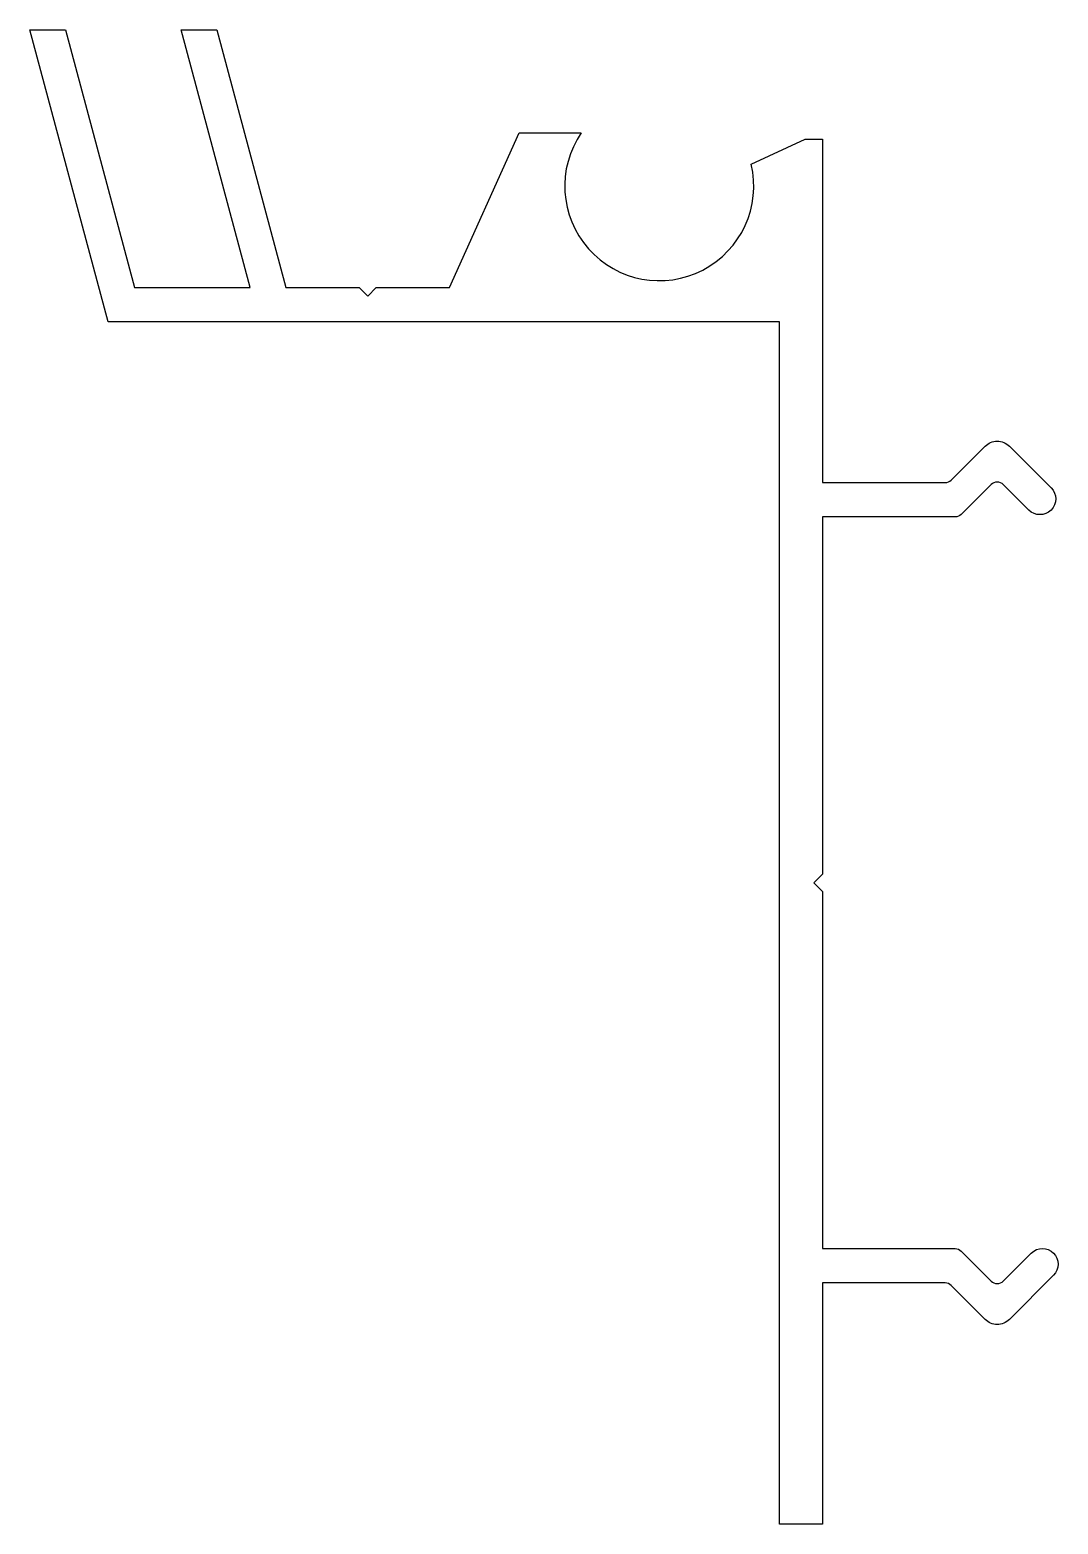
# Model space of a CAD drawing. Extents: x 218.3 to 278.1, y 185.5 to 272.5.
import ezdxf

# ---------------------------------------------------------------- set-up
doc = ezdxf.new("R2010")
doc.units = 0
doc.layers.add('ANA', color=220, linetype='CONTINUOUS')

msp = doc.modelspace()

# ---------------------------------------------------------------- linework, layer by layer
at = {"layer": 'ANA'}
msp.add_lwpolyline([(274.94, 199.615), (276.566, 201.241, -1), (277.86, 199.947), (275.293, 197.381, -0.414234), (273.879, 197.38), (273.172, 198.087), (271.905, 199.355, 0.198912), (271.551, 199.502), (264.416, 199.502), (264.416, 195.902), (264.416, 185.462), (261.916, 185.462), (261.916, 255.455), (260.916, 255.455), (222.85, 255.455), (218.295, 272.453), (220.366, 272.453), (224.384, 257.455), (231.118, 257.455), (227.099, 272.453), (229.17, 272.453), (233.189, 257.455), (237.453, 257.455), (237.953, 256.955), (238.453, 257.455), (242.718, 257.455), (246.772, 266.464), (250.381, 266.464, 1.537083), (260.267, 264.627), (263.416, 266.095), (264.416, 266.095), (264.416, 255.455), (264.416, 246.097), (271.551, 246.097, 0.198912), (271.905, 246.243), (273.879, 248.218, -0.414217), (275.293, 248.218), (277.719, 245.793, -1), (276.425, 244.499), (275.364, 245.559), (274.94, 245.983, 0.414214), (274.233, 245.983), (272.493, 244.244, -0.198912), (272.139, 244.097), (264.416, 244.097), (264.416, 223.299), (263.916, 222.799), (264.416, 222.299), (264.416, 201.501), (272.139, 201.501, -0.198912), (272.493, 201.355), (274.233, 199.615, 0.414243)], format="xyb", close=True, dxfattribs=at)

doc.saveas('drawing.dxf')
